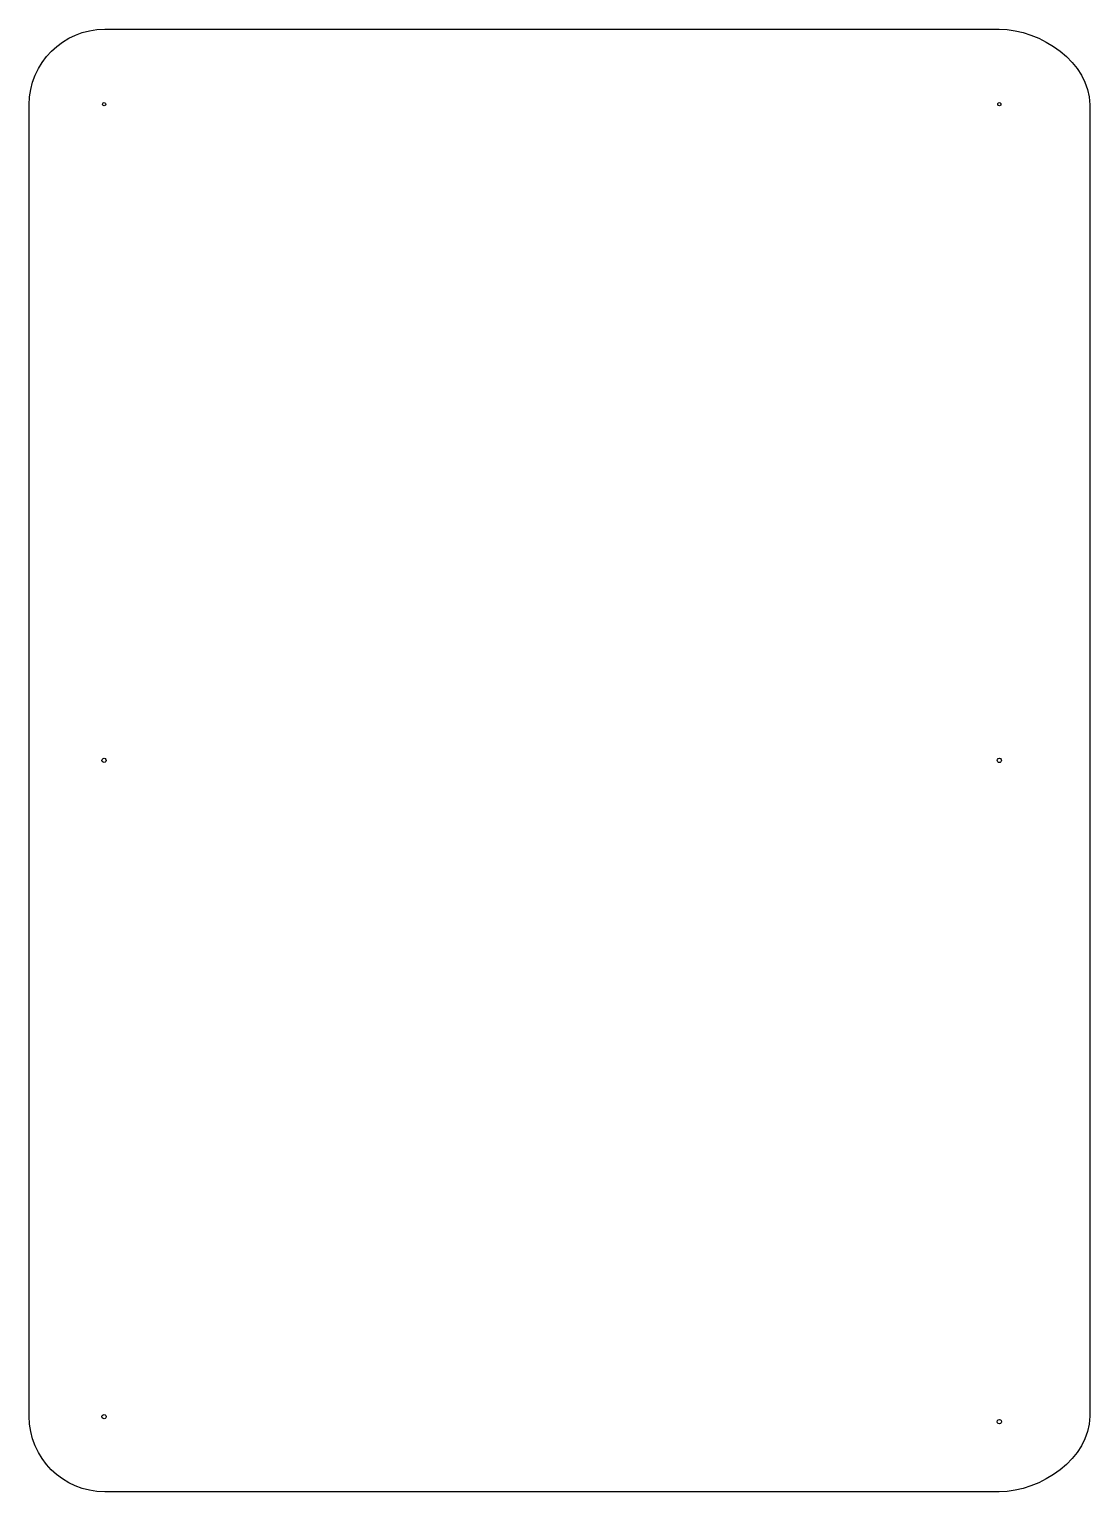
# Model space of a CAD drawing. Extents: x 1 to 212, y 1 to 292.
import ezdxf

# ---------------------------------------------------------------- set-up
doc = ezdxf.new("R2010")
doc.units = 0
doc.layers.add('snijden', color=7, linetype='CONTINUOUS')

msp = doc.modelspace()

# ---------------------------------------------------------------- linework, layer by layer
at = {"layer": 'snijden', "color": 7}
for points in [[(16.122528, 291.912), (193.97254, 291.912)], [(1.122531, 16.06247), (1.122531, 276.913)], [(211.973, 276.913), (211.973, 16.06247)], [(193.97254, 1.06249), (16.122528, 1.06249)]]:
    msp.add_lwpolyline(points, dxfattribs=at)
for points in [[(16.122528, 291.912)], [(16.325, 277)], [(194.325, 277)], [(16.425, 146.5)], [(194.425, 146.5)], [(16.425, 16)], [(194.425, 15)]]:
    msp.add_lwpolyline(points, close=True, dxfattribs=at)
for points in [[(1.122531, 276.913), (1.122531, 285.222991), (7.841235, 291.912), (16.122528, 291.912)], [(193.97254, 291.912), (202.25706, 291.912), (211.973, 285.222991), (211.973, 276.913)], [(15.675, 277), (15.675, 277.116111), (15.736945, 277.223403), (15.8375, 277.281458)], [(15.8375, 276.718542), (15.736945, 276.776597), (15.675, 276.883889), (15.675, 277)], [(15.8375, 277.281458), (15.938055, 277.339514), (16.061945, 277.339514), (16.1625, 277.281458)], [(16.1625, 276.718542), (16.061945, 276.660486), (15.938055, 276.660486), (15.8375, 276.718542)], [(16.1625, 277.281458), (16.263055, 277.223403), (16.325, 277.116111), (16.325, 277)], [(16.325, 277), (16.325, 276.883889), (16.263055, 276.776597), (16.1625, 276.718542)], [(193.675, 277), (193.675, 277.116111), (193.736945, 277.223403), (193.8375, 277.281458)], [(193.8375, 276.718542), (193.736945, 276.776597), (193.675, 276.883889), (193.675, 277)], [(193.8375, 277.281458), (193.938055, 277.339514), (194.061945, 277.339514), (194.1625, 277.281458)], [(194.1625, 276.718542), (194.061945, 276.660486), (193.938055, 276.660486), (193.8375, 276.718542)], [(194.1625, 277.281458), (194.263055, 277.223403), (194.325, 277.116111), (194.325, 277)], [(194.325, 277), (194.325, 276.883889), (194.263055, 276.776597), (194.1625, 276.718542)], [(15.575, 146.5), (15.575, 146.651838), (15.656005, 146.792142), (15.7875, 146.868061)], [(15.7875, 146.131939), (15.656005, 146.207858), (15.575, 146.348162), (15.575, 146.5)], [(15.7875, 146.868061), (15.918995, 146.94398), (16.081005, 146.94398), (16.2125, 146.868061)], [(16.2125, 146.131939), (16.081005, 146.05602), (15.918995, 146.05602), (15.7875, 146.131939)], [(16.2125, 146.868061), (16.343995, 146.792142), (16.425, 146.651838), (16.425, 146.5)], [(16.425, 146.5), (16.425, 146.348162), (16.343995, 146.207858), (16.2125, 146.131939)], [(193.575, 146.5), (193.575, 146.651838), (193.656005, 146.792142), (193.7875, 146.868061)], [(194, 146.075), (193.765279, 146.075), (193.575, 146.265279), (193.575, 146.5)], [(193.7875, 146.868061), (193.918995, 146.94398), (194.081005, 146.94398), (194.2125, 146.868061)], [(194.425, 146.5), (194.425, 146.265279), (194.234721, 146.075), (194, 146.075)], [(194.2125, 146.868061), (194.343995, 146.792142), (194.425, 146.651838), (194.425, 146.5)], [(16.122528, 1.06249), (7.812529, 1.06249), (1.122531, 7.75248), (1.122531, 16.06247)], [(15.575, 16), (15.575, 16.151838), (15.656005, 16.292142), (15.7875, 16.368061)], [(15.7875, 15.631939), (15.656005, 15.707858), (15.575, 15.848162), (15.575, 16)], [(15.7875, 16.368061), (15.918995, 16.44398), (16.081005, 16.44398), (16.2125, 16.368061)], [(16.2125, 15.631939), (16.081005, 15.55602), (15.918995, 15.55602), (15.7875, 15.631939)], [(16.2125, 16.368061), (16.343995, 16.292142), (16.425, 16.151838), (16.425, 16)], [(16.425, 16), (16.425, 15.848162), (16.343995, 15.707858), (16.2125, 15.631939)], [(193.575, 15), (193.575, 15.151838), (193.656005, 15.292142), (193.7875, 15.368061)], [(193.7875, 14.631939), (193.656005, 14.707858), (193.575, 14.848162), (193.575, 15)], [(193.7875, 15.368061), (193.918995, 15.44398), (194.081005, 15.44398), (194.2125, 15.368061)], [(194.2125, 14.631939), (194.081005, 14.55602), (193.918995, 14.55602), (193.7875, 14.631939)], [(211.973, 16.06247), (211.973, 7.75248), (202.28254, 1.06249), (193.97254, 1.06249)], [(194.2125, 15.368061), (194.343995, 15.292142), (194.425, 15.151838), (194.425, 15)], [(194.425, 15), (194.425, 14.848162), (194.343995, 14.707858), (194.2125, 14.631939)]]:
    msp.add_open_spline(points, degree=3, dxfattribs=at)

doc.saveas('drawing.dxf')
